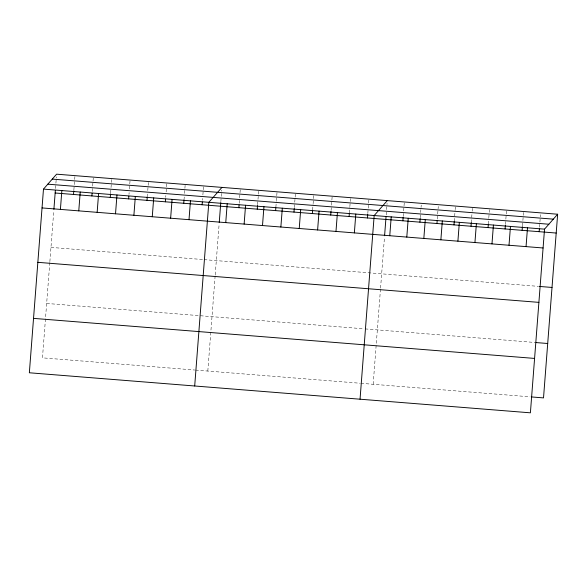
<?xml version="1.0" encoding="UTF-8"?>
<svg xmlns="http://www.w3.org/2000/svg" width="587" height="587" viewBox="0 0 587 587"><rect width="100%" height="100%" fill="white"/><g stroke="black" fill="none" stroke-linecap="round" stroke-linejoin="round"><path stroke-width="0.44" stroke-dasharray="2.94 2.2" d="M49.8 262.528L42.469 357.85L194.693 370.015M49.873 261.633L53.755 211.137M55.494 188.522L55.838 184.039M55.912 183.144L56.396 176.87M73.867 189.99L74.211 185.507M74.285 184.612L74.901 176.54M92.24 191.457L92.585 186.974M92.651 186.079L93.274 178.008M110.613 192.925L110.958 188.442M111.024 187.547L111.647 179.483M128.986 194.392L129.125 192.602M129.397 189.014L130.02 180.95M147.359 195.86L147.491 194.07M147.77 190.482L148.394 182.418M165.725 197.327L165.864 195.537M166.143 191.949L166.759 183.885M184.098 198.795L184.237 197.005M184.516 193.424L185.132 185.353M202.471 200.27L202.61 198.472M202.882 194.891L203.506 186.82M207.813 371.065L215.15 275.743M215.216 274.848L219.105 224.351M220.844 201.737L221.189 197.254M221.255 196.359L221.739 190.085M239.217 203.205L239.562 198.722M239.628 197.826L240.252 189.755M257.59 204.672L257.928 200.189M258.001 199.294L258.618 191.23M275.89 207.035L276.301 201.657M276.374 200.761L276.991 192.697M294.329 207.607L294.674 203.124M294.747 202.229L295.364 194.165M312.636 209.97L313.047 204.592M313.113 203.696L313.737 195.632M331.075 210.542L331.42 206.066M331.486 205.164L332.11 197.1M349.375 212.912L349.793 207.534M349.859 206.639L350.483 198.567M367.814 213.485L368.159 209.001M368.232 208.106L368.849 200.035M373.163 384.28L380.493 288.958M380.567 288.063L384.448 237.566M386.187 214.952L386.532 210.469M386.606 209.574L387.082 203.3M403.225 216.31L403.57 211.834M403.636 210.931L404.26 202.867M420.263 217.674L421.224 205.127M437.293 219.032L438.262 206.485M454.265 221.292L455.094 210.535M455.16 209.64L455.365 206.954M471.302 222.656L472.124 211.9M472.197 211.004L472.403 208.312M488.333 224.014L488.751 218.635M488.817 217.74L489.162 213.257M489.228 212.362L489.441 209.676M505.436 224.483L505.781 220M505.855 219.105L506.471 211.034M522.474 225.841L522.819 221.358M522.892 220.463L523.509 212.399M539.512 227.206L540.473 214.659M50.966 247.398L203.19 259.564M204.063 259.637L538.565 286.375M46.652 303.45L364.226 328.83M365.099 328.903L535.153 342.492M195.566 370.081L360.036 383.23M360.91 383.304L530.068 396.819"/><path stroke-width="0.88" d="M43.482 189.102L29.35 372.774L530.399 412.822L544.531 229.15L557.65 214.226L56.601 174.178L43.482 189.102L544.531 229.15M53.894 209.324L55.361 190.313M60.41 209.398L61.855 190.57M73.522 194.473L73.801 190.885M78.775 210.865L80.228 192.044M91.895 195.941L92.1 193.248M97.149 212.333L98.601 193.512M110.268 197.408L110.539 193.82M115.522 213.8L116.967 194.979M128.641 198.876L128.846 196.183M133.895 215.268L135.34 196.447M147.014 200.343L147.286 196.755M152.268 216.735L153.713 197.914M165.38 201.811L165.593 199.125M170.634 218.21L172.086 199.382M183.753 203.278L184.032 199.697M189.007 219.677L190.459 200.849M202.126 204.746L202.332 202.06M194.693 385.989L208.833 202.317L221.945 187.392M219.245 222.539L220.771 202.632M225.753 222.612L227.198 203.792M238.872 207.688L239.078 204.995M244.126 224.08L245.571 205.259M257.245 209.155L257.517 205.567M262.499 225.547L263.945 206.727M275.611 210.623L275.824 207.93M280.865 227.015L282.318 208.194M293.984 212.09L294.263 208.502M299.238 228.482L300.691 209.662M312.357 213.558L312.563 210.872M317.611 229.957L319.064 211.129M330.73 215.025L331.002 211.445M335.984 231.425L337.43 212.597M349.104 216.493L349.309 213.807M354.357 232.892L355.803 214.064M367.469 217.96L367.748 214.38M360.044 399.204L374.176 215.539L387.295 200.607M384.588 235.754L386.048 216.742M389.761 235.717L391.213 216.897M402.88 220.793L403.159 217.205M406.798 237.082L408.244 218.261M419.918 222.157L420.189 218.569M423.836 238.447L425.282 219.619M436.948 223.515L437.161 220.829M440.874 239.804L442.319 220.983M453.986 224.88L454.265 221.292M457.904 241.169L459.357 222.341M471.023 226.237L471.302 222.656M474.942 242.526L476.387 223.706M488.061 227.602L488.267 224.909M491.979 243.891L493.425 225.063M505.091 228.967L505.37 225.379M509.01 245.249L510.463 226.428M522.129 230.324L522.408 226.736M526.047 246.613L527.5 227.793M539.167 231.689L539.372 228.996M557.65 214.226L543.518 397.898L531.859 396.966M52.272 179.101L553.321 219.149M47.811 184.179L548.86 224.227M55.149 192.998L556.205 233.046M42.037 207.93L543.085 247.978M539.46 286.441L552.015 287.447M37.847 262.33L538.895 302.371M536.048 342.566L547.7 343.498M33.532 318.374L534.588 358.422"/></g></svg>
